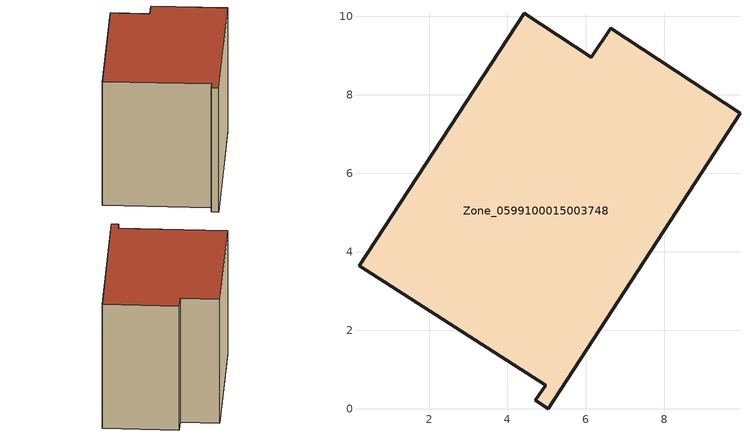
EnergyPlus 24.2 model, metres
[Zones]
Zone_0599100015003748
 floor ground (C_G): 6.14,8.96 6.63,9.7 9.93,7.53 5.04,0 4.71,0.22 4.97,0.6 0.23,3.64 4.43,10.08 z0.84
 wall outside (C_F): 6.63,9.7 6.14,8.96 4.43,10.08 0.23,3.64 4.97,0.6 4.71,0.22 5.04,0 9.93,7.53 6.63,9.7 z0.84:8.01
 roof outside (C_R): 0.23,3.64 4.97,0.6 4.71,0.22 5.04,0 9.93,7.53 6.63,9.7 6.14,8.96 4.43,10.08 z8.01
[BUILDING]
Pand.0599100015003748: North Axis=0; Terrain=City; Loads Convergence Tolerance Value=0.04; Temperature Convergence Tolerance Value=0.4; Solar Distribution=FullExterior; Maximum Number of Warmup Days=25; Minimum Number of Warmup Days=1
[Site:Location]
Rotterdam.The.Hague.AP_ZH_NLD Design_Conditions: Latitude=51.96; Longitude=4.45; Time Zone=1; Elevation=-4.5
[SITE:GROUNDTEMPERATURE:BUILDINGSURFACE]
18, 18, 18, 18, 18, 18, 18, 18, 18, 18, 18, 18
[MATERIAL] Thermal Absorptance=0.9; Solar Absorptance=0.7; Visible Absorptance=0.7
Name | Roughness | Thickness | Conductivity | Density | Specific Heat
G.TI.1965-1974 | MediumSmooth | 0.15 | 0.882353 | 540 | 1210
F.TI.1965-1974 | Rough | 0.3 | 0.697674 | 1920 | 840
R.TI.1965-1974 | MediumRough | 0.2 | 0.232558 | 1500 | 1000
[CONSTRUCTION]
C_G: G.TI.1965-1974
C_F: F.TI.1965-1974
C_R: R.TI.1965-1974
[ZONE]
Zone_0599100015003748: Type=1; Multiplier=1; Ceiling Height=Autocalculate; Volume=Autocalculate; Floor Area=autocalculate; Part of Total Floor Area=Yes
[ZONEINFILTRATION:DESIGNFLOWRATE]
Infil_Zone_0599100015003748: Zone or ZoneList or Space or SpaceList=Zone_0599100015003748; Schedule=AlwaysOn; Design Flow Rate Calculation Method=Flow/Area; Flow Rate per Floor Area=0.003; Constant Term Coefficient=1; Temperature Term Coefficient=0; Velocity Term Coefficient=0; Velocity Squared Term Coefficient=0
[HVACTEMPLATE:ZONE:IDEALLOADSAIRSYSTEM]
Zone_0599100015003748: Maximum Heating Supply Air Temperature=50; Minimum Cooling Supply Air Temperature=13; Maximum Heating Supply Air Humidity Ratio=0.0156; Minimum Cooling Supply Air Humidity Ratio=0.0077; Heating Limit=NoLimit; Cooling Limit=NoLimit; Dehumidification Control Type=ConstantSensibleHeatRatio; Cooling Sensible Heat Ratio=0.7; Dehumidification Setpoint=60; Humidification Control Type=None; Humidification Setpoint=30; Outdoor Air Method=None; Outdoor Air Flow Rate per Person=0.00944; Outdoor Air Flow Rate per Zone Floor Area=0; Outdoor Air Flow Rate per Zone=0; Demand Controlled Ventilation Type=None; Outdoor Air Economizer Type=NoEconomizer; Heat Recovery Type=None; Sensible Heat Recovery Effectiveness=0.7; Latent Heat Recovery Effectiveness=0.65
[ZONECONTROL:THERMOSTAT]
ThermostatControl_Zone_0599100015003748: Zone or ZoneList=Zone_0599100015003748; Control Type Schedule=DualSetpointControlType; Control 1=Thermostat_Zone_0599100015003748; Temperature Difference Between Cutout And Setpoint=0
[THERMOSTATSETPOINT:DUALSETPOINT]
Thermostat_Zone_0599100015003748: Heating Setpoint Temperature Schedule=HeatingSetpoint_Zone_0599100015003748; Cooling Setpoint Temperature Schedule=CoolingSetpoint_Zone_0599100015003748
[SCHEDULE:COMPACT]
HeatingSetpoint_Zone_0599100015003748: Through: 12/31, For: AllDays, Until: 24:00, 21
CoolingSetpoint_Zone_0599100015003748: Through: 12/31, For: AllDays, Until: 24:00, 24
DualSetpointControlType: Through: 12/31, For: AllDays, Until: 24:00, 4
AlwaysOn: Through: 12/31, For: AllDays, Until: 24:00, 1
